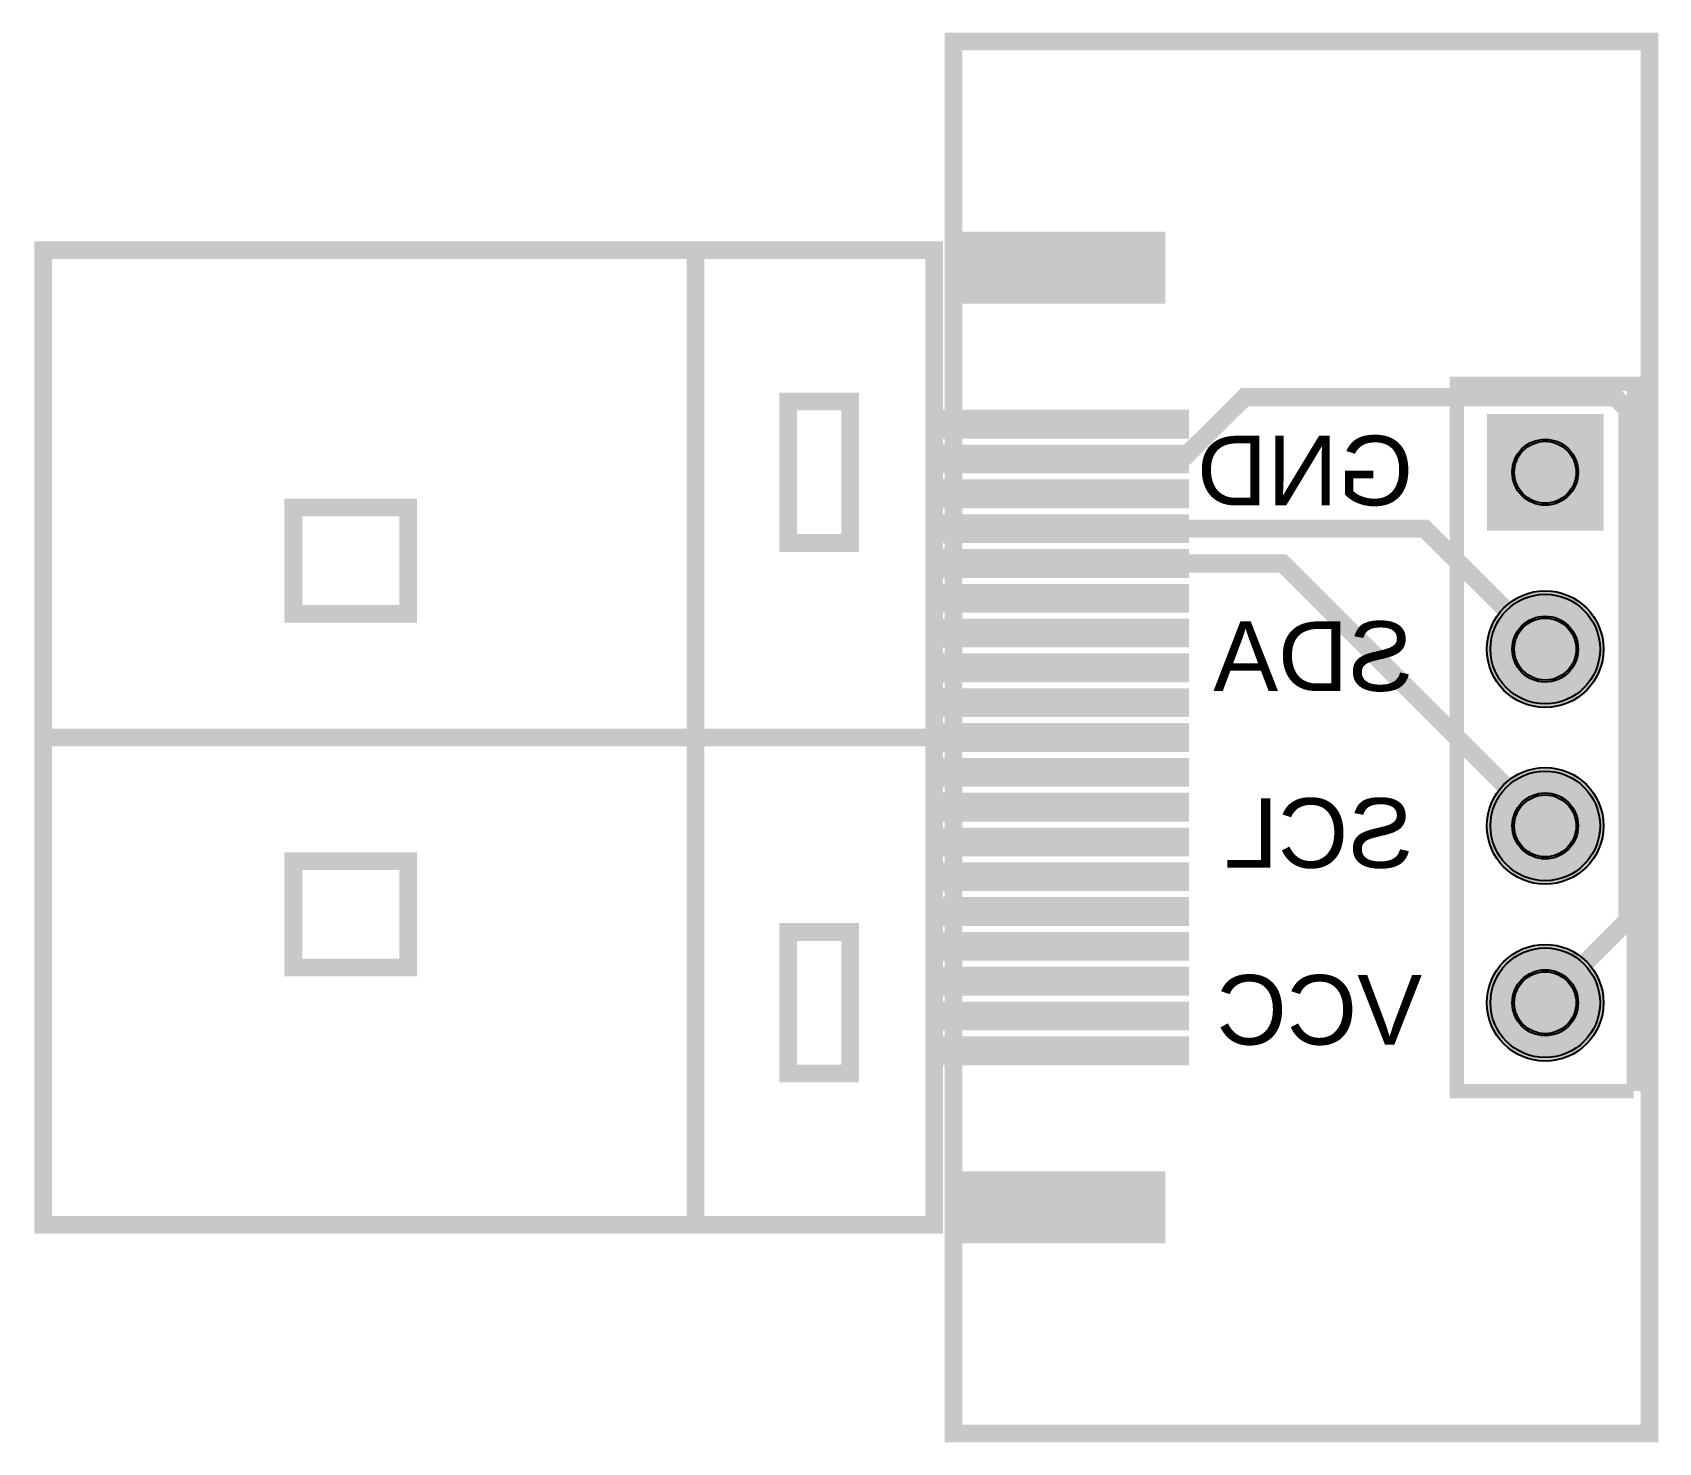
# Model space of a CAD drawing. Header units: millimetres. Extents: x -13.2 to 10.1, y -0.1 to 20.1.
import ezdxf

# ---------------------------------------------------------------- set-up
doc = ezdxf.new("R2010")
doc.units = ezdxf.units.MM
for name, color, linetype, true_color in [('BoardOutLine', 7, 'Continuous', 0xff00ff), ('BottomLayer', 7, 'Continuous', 0x0000ff), ('BottomPasteMaskLayer', 7, 'Continuous', 0x800000), ('BottomSolderMaskLayer', 7, 'Continuous', 0xaa00ff), ('Multi-Layer', 7, 'Continuous', 0xc0c0c0), ('TopLayer', 7, 'Continuous', 0xff0000), ('TopPasteMaskLayer', 7, 'Continuous', 0x808080), ('TopSilkLayer', 7, 'Continuous', 0xffcc00), ('TopSolderMaskLayer', 7, 'Continuous', 0x800080)]:
    doc.layers.add(name, color=color, linetype=linetype, true_color=true_color)
doc.styles.get("Standard").update_dxf_attribs({"font": 'arial.ttf'})

msp = doc.modelspace()

# ---------------------------------------------------------------- hatches: boundary and pattern name
at = {"layer": 'BottomLayer'}
for points in [[(2.9, 17.25), (2.9, 16.25), (0.1, 16.25), (0.1, 17.25)], [(3, 14.7), (3, 14.3), (0, 14.3), (0, 14.7)], [(3, 13.7), (3, 13.3), (0, 13.3), (0, 13.7)], [(3, 12.7), (3, 12.3), (0, 12.3), (0, 12.7)], [(3, 11.7), (3, 11.3), (0, 11.3), (0, 11.7)], [(3, 10.7), (3, 10.3), (0, 10.3), (0, 10.7)], [(3, 9.7), (3, 9.3), (0, 9.3), (0, 9.7)], [(3, 8.7), (3, 8.3), (0, 8.3), (0, 8.7)], [(3, 7.7), (3, 7.3), (0, 7.3), (0, 7.7)], [(3, 6.7), (3, 6.3), (0, 6.3), (0, 6.7)], [(3, 5.7), (3, 5.3), (0, 5.3), (0, 5.7)], [(2.9, 3.75), (2.9, 2.75), (0.1, 2.75), (0.1, 3.75)]]:
    msp.add_hatch(color=256, dxfattribs=at).paths.add_polyline_path(points)
at = {"layer": 'BottomPasteMaskLayer'}
for points in [[(2.9, 17.25), (2.9, 16.25), (0.1, 16.25), (0.1, 17.25)], [(3, 14.7), (3, 14.3), (0, 14.3), (0, 14.7)], [(3, 13.7), (3, 13.3), (0, 13.3), (0, 13.7)], [(3, 12.7), (3, 12.3), (0, 12.3), (0, 12.7)], [(3, 11.7), (3, 11.3), (0, 11.3), (0, 11.7)], [(3, 10.7), (3, 10.3), (0, 10.3), (0, 10.7)], [(3, 9.7), (3, 9.3), (0, 9.3), (0, 9.7)], [(3, 8.7), (3, 8.3), (0, 8.3), (0, 8.7)], [(3, 7.7), (3, 7.3), (0, 7.3), (0, 7.7)], [(3, 6.7), (3, 6.3), (0, 6.3), (0, 6.7)], [(3, 5.7), (3, 5.3), (0, 5.3), (0, 5.7)], [(2.9, 3.75), (2.9, 2.75), (0.1, 2.75), (0.1, 3.75)]]:
    msp.add_hatch(color=256, dxfattribs=at).paths.add_polyline_path(points)
at = {"layer": 'BottomSolderMaskLayer'}
for points in [[(3.042, 17.268), (3.042, 16.232), (-0.042, 16.232), (-0.042, 17.268)], [(3.381, 14.707), (3.381, 14.293), (-0.381, 14.293), (-0.381, 14.707)], [(9.338, 14.648), (9.338, 12.972), (7.662, 12.972), (7.662, 14.648)], [(3.381, 13.707), (3.381, 13.293), (-0.381, 13.293), (-0.381, 13.707)], [(3.381, 12.707), (3.381, 12.293), (-0.381, 12.293), (-0.381, 12.707)], [(7.662, 11.27, 1), (9.338, 11.27, 1)], [(3.381, 11.707), (3.381, 11.293), (-0.381, 11.293), (-0.381, 11.707)], [(3.381, 10.707), (3.381, 10.293), (-0.381, 10.293), (-0.381, 10.707)], [(3.381, 9.707), (3.381, 9.293), (-0.381, 9.293), (-0.381, 9.707)], [(7.662, 8.73, 1), (9.338, 8.73, 1)], [(3.381, 8.707), (3.381, 8.293), (-0.381, 8.293), (-0.381, 8.707)], [(3.381, 7.707), (3.381, 7.293), (-0.381, 7.293), (-0.381, 7.707)], [(7.662, 6.19, 1), (9.338, 6.19, 1)], [(3.381, 6.707), (3.381, 6.293), (-0.381, 6.293), (-0.381, 6.707)], [(3.381, 5.707), (3.381, 5.293), (-0.381, 5.293), (-0.381, 5.707)], [(3.042, 3.768), (3.042, 2.732), (-0.042, 2.732), (-0.042, 3.768)]]:
    msp.add_hatch(color=256, dxfattribs=at).paths.add_polyline_path(points)
at = {"layer": 'Multi-Layer'}
for points in [[(9.287, 14.597), (9.287, 13.023), (7.713, 13.023), (7.713, 14.597)], [(7.713, 11.27, 1), (9.288, 11.27, 1)], [(7.713, 8.73, 1), (9.288, 8.73, 1)], [(7.713, 6.19, 1), (9.288, 6.19, 1)]]:
    msp.add_hatch(color=256, dxfattribs=at).paths.add_polyline_path(points)
at = {"layer": 'TopLayer'}
for points in [[(2.9, 17.25), (2.9, 16.25), (0.1, 16.25), (0.1, 17.25)], [(3, 14.2), (3, 13.8), (0, 13.8), (0, 14.2)], [(3, 13.2), (3, 12.8), (0, 12.8), (0, 13.2)], [(3, 12.2), (3, 11.8), (0, 11.8), (0, 12.2)], [(3, 11.2), (3, 10.8), (0, 10.8), (0, 11.2)], [(3, 10.2), (3, 9.8), (0, 9.8), (0, 10.2)], [(3, 9.2), (3, 8.8), (0, 8.8), (0, 9.2)], [(3, 8.2), (3, 7.8), (0, 7.8), (0, 8.2)], [(3, 7.2), (3, 6.8), (0, 6.8), (0, 7.2)], [(3, 6.2), (3, 5.8), (0, 5.8), (0, 6.2)], [(2.9, 3.75), (2.9, 2.75), (0.1, 2.75), (0.1, 3.75)]]:
    msp.add_hatch(color=256, dxfattribs=at).paths.add_polyline_path(points)
at = {"layer": 'TopPasteMaskLayer'}
for points in [[(2.9, 17.25), (2.9, 16.25), (0.1, 16.25), (0.1, 17.25)], [(3, 14.2), (3, 13.8), (0, 13.8), (0, 14.2)], [(3, 13.2), (3, 12.8), (0, 12.8), (0, 13.2)], [(3, 12.2), (3, 11.8), (0, 11.8), (0, 12.2)], [(3, 11.2), (3, 10.8), (0, 10.8), (0, 11.2)], [(3, 10.2), (3, 9.8), (0, 9.8), (0, 10.2)], [(3, 9.2), (3, 8.8), (0, 8.8), (0, 9.2)], [(3, 8.2), (3, 7.8), (0, 7.8), (0, 8.2)], [(3, 7.2), (3, 6.8), (0, 6.8), (0, 7.2)], [(3, 6.2), (3, 5.8), (0, 5.8), (0, 6.2)], [(2.9, 3.75), (2.9, 2.75), (0.1, 2.75), (0.1, 3.75)]]:
    msp.add_hatch(color=256, dxfattribs=at).paths.add_polyline_path(points)
at = {"layer": 'TopSolderMaskLayer'}
for points in [[(3.042, 17.268), (3.042, 16.232), (-0.042, 16.232), (-0.042, 17.268)], [(9.338, 14.648), (9.338, 12.972), (7.662, 12.972), (7.662, 14.648)], [(3.381, 14.207), (3.381, 13.793), (-0.381, 13.793), (-0.381, 14.207)], [(3.381, 13.207), (3.381, 12.793), (-0.381, 12.793), (-0.381, 13.207)], [(3.381, 12.207), (3.381, 11.793), (-0.381, 11.793), (-0.381, 12.207)], [(7.662, 11.27, 1), (9.338, 11.27, 1)], [(3.381, 11.207), (3.381, 10.793), (-0.381, 10.793), (-0.381, 11.207)], [(3.381, 10.207), (3.381, 9.793), (-0.381, 9.793), (-0.381, 10.207)], [(7.662, 8.73, 1), (9.338, 8.73, 1)], [(3.381, 9.207), (3.381, 8.793), (-0.381, 8.793), (-0.381, 9.207)], [(3.381, 8.207), (3.381, 7.793), (-0.381, 7.793), (-0.381, 8.207)], [(3.381, 7.207), (3.381, 6.793), (-0.381, 6.793), (-0.381, 7.207)], [(7.662, 6.19, 1), (9.338, 6.19, 1)], [(3.381, 6.207), (3.381, 5.793), (-0.381, 5.793), (-0.381, 6.207)], [(3.042, 3.768), (3.042, 2.732), (-0.042, 2.732), (-0.042, 3.768)]]:
    msp.add_hatch(color=256, dxfattribs=at).paths.add_polyline_path(points)

# ---------------------------------------------------------------- linework, layer by layer
at = {"layer": 'BoardOutLine', "const_width": 0.254}
msp.add_lwpolyline([(0, 20), (10, 20), (10, 0), (0, 0), (0, 20)], close=True, dxfattribs=at)
at = {"layer": 'BottomLayer', "const_width": 0.26}
msp.add_lwpolyline([(1.501, 12.499), (4.729, 12.499), (8.501, 8.73)], dxfattribs=at)
msp.add_lwpolyline([(1.501, 12.499), (4.729, 12.499), (8.501, 8.73)], dxfattribs=at)
msp.add_lwpolyline([(1.501, 12.499), (4.729, 12.499), (8.501, 8.73)], dxfattribs=at)
at = {"layer": 'BottomSolderMaskLayer'}
for centre, radius in [((8.5, 13.81), 0.473), ((8.5, 11.27), 0.838), ((8.5, 11.27), 0.473), ((8.5, 8.73), 0.838), ((8.5, 8.73), 0.473), ((8.5, 6.19), 0.838), ((8.5, 6.19), 0.473)]:
    msp.add_circle(centre, radius, dxfattribs=at)
at = {"layer": 'Multi-Layer'}
for centre, radius in [((8.5, 13.81), 0.445), ((8.5, 11.27), 0.787), ((8.5, 11.27), 0.445), ((8.5, 8.73), 0.787), ((8.5, 8.73), 0.445), ((8.5, 6.19), 0.787), ((8.5, 6.19), 0.445)]:
    msp.add_circle(centre, radius, dxfattribs=at)
at = {"layer": 'TopLayer', "const_width": 0.26}
for points in [[(3.292, 14), (4.183, 14.889), (9.505, 14.889), (9.682, 14.712), (9.682, 7.371), (8.501, 6.19)], [(1.501, 14), (3.292, 14)], [(1.501, 13), (6.769, 13), (8.501, 11.27)], [(1.501, 13), (6.769, 13), (8.501, 11.27)], [(1.501, 13), (6.769, 13), (8.501, 11.27)]]:
    msp.add_lwpolyline(points, dxfattribs=at)
at = {"layer": 'TopSilkLayer', "const_width": 0.254}
for points in [[(-0.278, 17), (-0.278, 3), (-13.078, 3), (-13.078, 17), (-0.278, 17)], [(-1.485, 14.826), (-1.485, 12.794), (-2.374, 12.794), (-2.374, 14.826), (-1.485, 14.826)], [(-7.834, 13.302), (-7.834, 11.778), (-9.485, 11.778), (-9.485, 13.302), (-7.834, 13.302)], [(-7.834, 8.222), (-7.834, 6.698), (-9.485, 6.698), (-9.485, 8.222), (-7.834, 8.222)], [(-1.485, 7.206), (-1.485, 5.174), (-2.374, 5.174), (-2.374, 7.206), (-1.485, 7.206)]]:
    msp.add_lwpolyline(points, close=True, dxfattribs=at)
at = {"layer": 'TopSilkLayer'}
for points, const_width in [([(-3.707, 16.985), (-3.707, 3.015)], 0.254), ([(9.77, 4.92), (7.23, 4.92), (7.23, 15.08), (9.77, 15.08), (9.77, 13.175)], 0.203), ([(9.77, 4.92), (9.77, 13.175)], 0.203), ([(-0.405, 10), (-13.105, 10)], 0.254)]:
    msp.add_lwpolyline(points, dxfattribs=dict(at, const_width=const_width))
at = {"layer": 'TopSolderMaskLayer'}
for centre, radius in [((8.5, 13.81), 0.473), ((8.5, 11.27), 0.838), ((8.5, 11.27), 0.473), ((8.5, 8.73), 0.838), ((8.5, 8.73), 0.473), ((8.5, 6.19), 0.838), ((8.5, 6.19), 0.473)]:
    msp.add_circle(centre, radius, dxfattribs=at)

# ---------------------------------------------------------------- texts
at = {"layer": 'BottomSilkLayer', "text_generation_flag": 2}
for s, p in [('GND', (6.604, 13.335)), ('SDA', (6.604, 10.668)), ('SCL', (6.604, 8.128)), ('VCC', (6.731, 5.588))]:
    msp.add_text(s, height=1, dxfattribs=at).set_placement(p)

doc.saveas('drawing.dxf')
